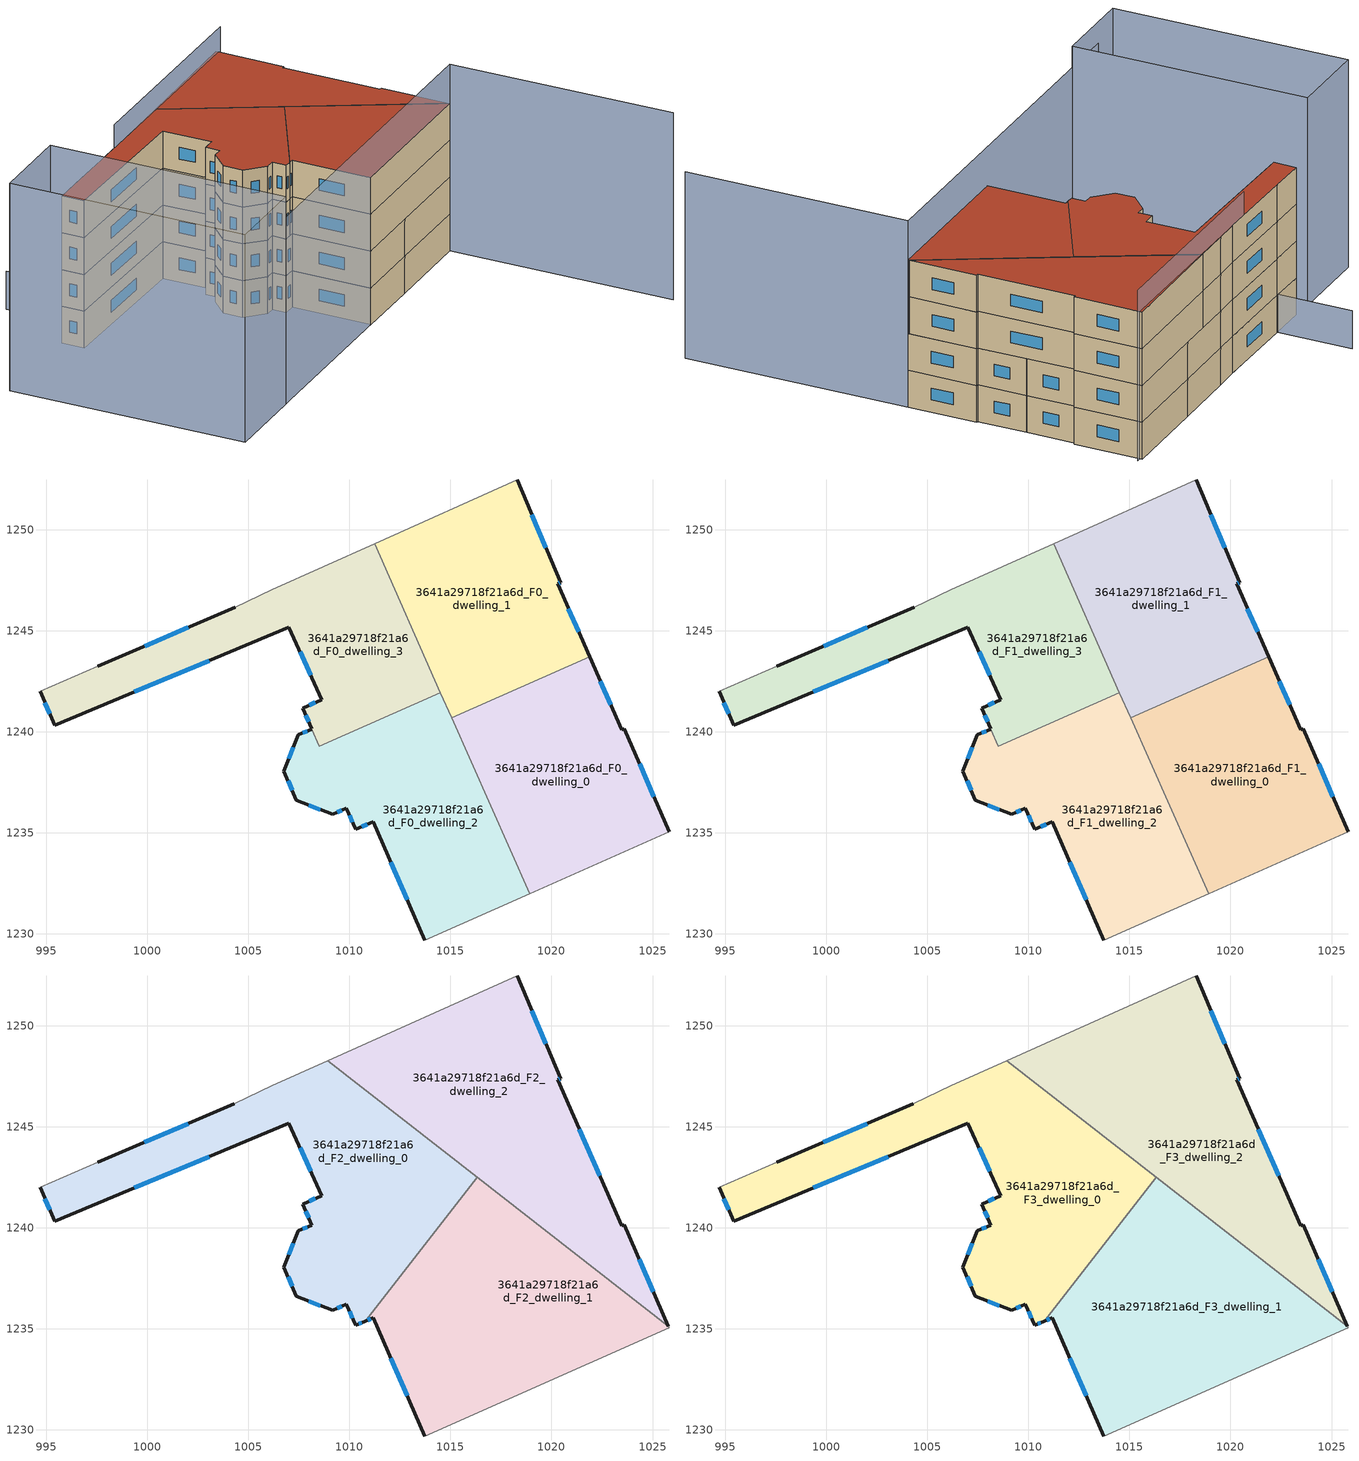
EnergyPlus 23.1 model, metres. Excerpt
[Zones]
3641a29718f21a6d_F0_dwelling_0
 floor ground (EU_floor_Construction): 1021.89,1243.72 1023.47,1240.11 1023.61,1240.16 1025.81,1235.05 1018.92,1231.99 1015.06,1240.7 z0
 wall outside (EU_wall_Construction): 1025.81,1235.05 1023.61,1240.16 1023.47,1240.11 1021.89,1243.72 z0:3
 wall adiabatic (EU_wall_Construction): 1018.92,1231.99 1025.81,1235.05 z0:3
 wall to 3641a29718f21a6d_F0_dwelling_1 (EU_wall_Construction): 1021.89,1243.72 1015.06,1240.7 z0:3
 wall to 3641a29718f21a6d_F0_dwelling_2 (EU_wall_Construction): 1015.06,1240.7 1018.92,1231.99 z0:3
 window (EU_Window_Construction): 1022.93,1241.34 1022.42,1242.49 / 1025.06,1236.79 1024.36,1238.42 z1.02:1.98
3641a29718f21a6d_F0_dwelling_1
 floor ground (EU_floor_Construction): 1018.3,1252.46 1020.47,1247.38 1020.3,1247.32 1021.89,1243.72 1015.06,1240.7 1011.25,1249.3 z0
 wall outside (EU_wall_Construction): 1021.89,1243.72 1020.3,1247.32 1020.47,1247.38 1018.3,1252.46 z0:3
 wall adiabatic (EU_wall_Construction): 1018.3,1252.46 1011.25,1249.3 z0:3
 wall to 3641a29718f21a6d_F0_dwelling_3 (EU_wall_Construction): 1011.25,1249.3 1014.51,1241.94 z0:3
 wall to 3641a29718f21a6d_F0_dwelling_2 (EU_wall_Construction): 1014.51,1241.94 1015.06,1240.7 z0:3
 window (EU_Window_Construction): 1019.73,1249.11 1019.04,1250.73 / 1020.36,1247.34 1020.41,1247.36 / 1021.35,1244.95 1020.84,1246.1 z1.02:1.98
3641a29718f21a6d_F0_dwelling_2
 floor ground (EU_floor_Construction): 1014.51,1241.94 1018.92,1231.99 1013.72,1229.69 1011.19,1235.55 1010.31,1235.17 1009.86,1236.21 1009.19,1235.91 1007.38,1236.61 1006.76,1238.06 1007.48,1239.84 1008.15,1240.13 1008.52,1239.28 z0
 wall outside (EU_wall_Construction): 1008.15,1240.13 1007.48,1239.84 1006.76,1238.06 1007.38,1236.61 1009.19,1235.91 1009.86,1236.21 1010.31,1235.17 1011.19,1235.55 1013.72,1229.69 z0:3
 wall adiabatic (EU_wall_Construction): 1013.72,1229.69 1018.92,1231.99 z0:3
 wall to 3641a29718f21a6d_F0_dwelling_3 (EU_wall_Construction): 1008.52,1239.28 1008.15,1240.13 / 1014.51,1241.94 1008.52,1239.29 z0:3
 window (EU_Window_Construction): 1008,1236.37 1008.57,1236.15 / 1006.97,1237.57 1007.17,1237.11 / 1007.23,1239.24 1007,1238.67 / 1007.92,1240.04 1007.71,1239.94 / 1012.05,1233.56 1012.86,1231.69 / 1010.61,1235.3 1010.89,1235.42 / 1010.01,1235.86 1010.16,1235.53 / 1009.42,1236.02 1009.63,1236.11 z1.02:1.98
3641a29718f21a6d_F0_dwelling_3
 floor ground (EU_floor_Construction): 1011.25,1249.3 1014.51,1241.94 1008.52,1239.29 1007.7,1241.18 1008.65,1241.59 1007.01,1245.16 995.42,1240.32 994.7,1242 997.57,1243.24 1004.35,1246.16 1006.15,1247.02 z0
 wall outside (EU_wall_Construction): 994.7,1242 995.42,1240.32 1007.01,1245.16 1008.65,1241.59 1007.7,1241.18 1008.15,1240.14 / 1004.35,1246.16 997.57,1243.24 z0:3
 wall adiabatic (EU_wall_Construction): 997.57,1243.24 994.7,1242 / 1011.25,1249.3 1006.15,1247.02 1004.35,1246.16 z0:3
 window (EU_Window_Construction): 1008.33,1241.45 1008.03,1241.32 / 1007.56,1243.95 1008.09,1242.81 / 999.36,1241.97 1003.06,1243.52 / 994.95,1241.43 995.18,1240.9 / 1002.04,1245.17 999.88,1244.24 / 1007.86,1240.82 1008,1240.49 z1.02:1.98
3641a29718f21a6d_F1_dwelling_0
 floor to 3641a29718f21a6d_F0_dwelling_0 (EU_floor_Construction): 1021.89,1243.72 1023.47,1240.11 1023.61,1240.16 1025.81,1235.05 1018.92,1231.99 1015.06,1240.7 z3
 wall outside (EU_wall_Construction): 1025.81,1235.05 1023.61,1240.16 1023.47,1240.11 1021.89,1243.72 z3:6
 wall adiabatic (EU_wall_Construction): 1018.92,1231.99 1025.81,1235.05 z3:6
 wall to 3641a29718f21a6d_F1_dwelling_1 (EU_wall_Construction): 1021.89,1243.72 1015.06,1240.7 z3:6
 wall to 3641a29718f21a6d_F1_dwelling_2 (EU_wall_Construction): 1015.06,1240.7 1018.92,1231.99 z3:6
 window (EU_Window_Construction): 1022.93,1241.34 1022.42,1242.49 / 1025.06,1236.79 1024.36,1238.42 z4.02:4.98
3641a29718f21a6d_F1_dwelling_1
 floor to 3641a29718f21a6d_F0_dwelling_1 (EU_floor_Construction): 1018.3,1252.46 1020.47,1247.38 1020.3,1247.32 1021.89,1243.72 1015.06,1240.7 1011.25,1249.3 z3
 wall outside (EU_wall_Construction): 1021.89,1243.72 1020.3,1247.32 1020.47,1247.38 1018.3,1252.46 z3:6
 wall adiabatic (EU_wall_Construction): 1018.3,1252.46 1011.25,1249.3 z3:6
 wall to 3641a29718f21a6d_F1_dwelling_3 (EU_wall_Construction): 1011.25,1249.3 1014.51,1241.94 z3:6
 wall to 3641a29718f21a6d_F1_dwelling_2 (EU_wall_Construction): 1014.51,1241.94 1015.06,1240.7 z3:6
 window (EU_Window_Construction): 1019.73,1249.11 1019.04,1250.73 / 1020.36,1247.34 1020.41,1247.36 / 1021.35,1244.95 1020.84,1246.1 z4.02:4.98
3641a29718f21a6d_F1_dwelling_2
 floor to 3641a29718f21a6d_F0_dwelling_2 (EU_floor_Construction): 1014.51,1241.94 1018.92,1231.99 1013.72,1229.69 1011.19,1235.55 1010.31,1235.17 1009.86,1236.21 1009.19,1235.91 1007.38,1236.61 1006.76,1238.06 1007.48,1239.84 1008.15,1240.13 1008.52,1239.28 z3
 wall outside (EU_wall_Construction): 1008.15,1240.13 1007.48,1239.84 1006.76,1238.06 1007.38,1236.61 1009.19,1235.91 1009.86,1236.21 1010.31,1235.17 1011.19,1235.55 1013.72,1229.69 z3:6
 wall adiabatic (EU_wall_Construction): 1013.72,1229.69 1018.92,1231.99 z3:6
 wall to 3641a29718f21a6d_F1_dwelling_3 (EU_wall_Construction): 1008.52,1239.28 1008.15,1240.13 / 1014.51,1241.94 1008.52,1239.29 z3:6
 window (EU_Window_Construction): 1008,1236.37 1008.57,1236.15 / 1006.97,1237.57 1007.17,1237.11 / 1007.23,1239.24 1007,1238.67 / 1007.92,1240.04 1007.71,1239.94 / 1012.05,1233.56 1012.86,1231.69 / 1010.61,1235.3 1010.89,1235.42 / 1010.01,1235.86 1010.16,1235.53 / 1009.42,1236.02 1009.63,1236.11 z4.02:4.98
3641a29718f21a6d_F1_dwelling_3
 floor to 3641a29718f21a6d_F0_dwelling_3 (EU_floor_Construction): 1011.25,1249.3 1014.51,1241.94 1008.52,1239.28 1008.15,1240.14 1007.7,1241.18 1008.65,1241.59 1007.01,1245.16 995.42,1240.32 994.7,1242 997.57,1243.24 1004.35,1246.16 1006.15,1247.02 z3
 wall outside (EU_wall_Construction): 994.7,1242 995.42,1240.32 1007.01,1245.16 1008.65,1241.59 1007.7,1241.18 1008.15,1240.14 / 1004.35,1246.16 997.57,1243.24 z3:6
 wall adiabatic (EU_wall_Construction): 997.57,1243.24 994.7,1242 / 1011.25,1249.3 1006.15,1247.02 1004.35,1246.16 z3:6
 window (EU_Window_Construction): 1008.33,1241.45 1008.03,1241.32 / 1007.56,1243.95 1008.09,1242.81 / 999.36,1241.97 1003.06,1243.52 / 994.95,1241.43 995.18,1240.9 / 1002.04,1245.17 999.88,1244.24 / 1007.86,1240.82 1008,1240.49 z4.02:4.98
3641a29718f21a6d_F2_dwelling_0
 floor to 3641a29718f21a6d_F1_dwelling_3 (EU_floor_Construction): 1013.18,1244.95 1014.51,1241.94 1008.52,1239.28 1008.15,1240.14 1007.7,1241.18 1008.65,1241.59 1007.01,1245.16 995.42,1240.32 994.7,1242 997.57,1243.24 1004.35,1246.16 1006.15,1247.02 1008.93,1248.26 z6
 floor to 3641a29718f21a6d_F1_dwelling_1 (EU_floor_Construction): 1016.33,1242.49 1015.01,1240.81 1013.18,1244.95 z6
 floor to 3641a29718f21a6d_F1_dwelling_2 (EU_floor_Construction): 1014.51,1241.94 1015.01,1240.81 1010.78,1235.38 1010.31,1235.17 1009.86,1236.21 1009.19,1235.91 1007.38,1236.61 1006.76,1238.06 1007.48,1239.84 1008.15,1240.13 1008.52,1239.28 z6
 wall outside (EU_wall_Construction): 994.7,1242 995.42,1240.32 1007.01,1245.16 1008.65,1241.59 1007.7,1241.18 1008.15,1240.13 1007.48,1239.84 1006.76,1238.06 1007.38,1236.61 1009.19,1235.91 1009.86,1236.21 1010.31,1235.17 1010.78,1235.38 / 1004.32,1246.15 997.57,1243.24 z6:9
 wall adiabatic (EU_wall_Construction): 997.57,1243.24 994.7,1242 / 1008.93,1248.26 1006.15,1247.02 1004.35,1246.16 1004.32,1246.15 z6:9
 wall to 3641a29718f21a6d_F2_dwelling_2 (EU_wall_Construction): 1016.33,1242.5 1008.93,1248.26 z6:9
 wall to 3641a29718f21a6d_F2_dwelling_1 (EU_wall_Construction): 1010.78,1235.38 1016.33,1242.5 z6:9
 window (EU_Window_Construction): 1009.42,1236.02 1009.63,1236.11 / 1008,1236.37 1008.57,1236.15 / 1006.97,1237.57 1007.17,1237.11 / 1007.23,1239.24 1007,1238.67 / 1007.92,1240.04 1007.71,1239.94 / 1007.86,1240.82 1008,1240.49 / 1008.33,1241.45 1008.03,1241.32 / 1007.56,1243.95 1008.09,1242.81 / 999.36,1241.97 1003.06,1243.52 / 994.95,1241.43 995.18,1240.9 / 1002.02,1245.16 999.87,1244.23 / 1010.47,1235.24 1010.62,1235.31 / 1010.01,1235.86 1010.16,1235.53 z7.02:7.98
3641a29718f21a6d_F2_dwelling_1
 floor to 3641a29718f21a6d_F1_dwelling_0 (EU_floor_Construction): 1025.78,1235.14 1025.81,1235.05 1018.92,1231.99 1015.06,1240.7 1017.34,1241.71 z6
 floor to 3641a29718f21a6d_F1_dwelling_2 (EU_floor_Construction): 1015.01,1240.81 1018.92,1231.99 1013.72,1229.69 1011.19,1235.55 1010.78,1235.38 z6
 floor to 3641a29718f21a6d_F1_dwelling_1 (EU_floor_Construction): 1017.34,1241.71 1015.06,1240.7 1015.01,1240.81 1016.33,1242.49 z6
 wall outside (EU_wall_Construction): 1010.78,1235.38 1011.19,1235.55 1013.72,1229.69 z6:9
 wall adiabatic (EU_wall_Construction): 1013.72,1229.69 1025.81,1235.05 1025.78,1235.14 z6:9
 wall to 3641a29718f21a6d_F2_dwelling_2 (EU_wall_Construction): 1025.78,1235.14 1016.33,1242.49 z6:9
 window (EU_Window_Construction): 1012.05,1233.56 1012.86,1231.69 / 1010.92,1235.43 1011.05,1235.49 z7.02:7.98
3641a29718f21a6d_F2_dwelling_2
 floor to 3641a29718f21a6d_F1_dwelling_1 (EU_floor_Construction): 1018.3,1252.46 1020.47,1247.38 1020.3,1247.32 1021.88,1243.72 1017.34,1241.71 1013.18,1244.95 1011.25,1249.3 z6
 floor to 3641a29718f21a6d_F1_dwelling_0 (EU_floor_Construction): 1021.88,1243.72 1023.47,1240.11 1023.61,1240.16 1025.78,1235.14 1017.34,1241.71 z6
 floor to 3641a29718f21a6d_F1_dwelling_3 (EU_floor_Construction): 1011.25,1249.3 1013.18,1244.95 1008.93,1248.26 z6
 wall outside (EU_wall_Construction): 1025.78,1235.14 1023.61,1240.16 1023.47,1240.11 1020.3,1247.32 1020.47,1247.38 1018.3,1252.46 z6:9
 wall adiabatic (EU_wall_Construction): 1018.3,1252.46 1008.93,1248.26 z6:9
 window (EU_Window_Construction): 1025.04,1236.85 1024.34,1238.45 / 1019.73,1249.11 1019.04,1250.73 / 1020.36,1247.34 1020.41,1247.36 / 1022.39,1242.57 1021.38,1244.87 z7.02:7.98
3641a29718f21a6d_F3_dwelling_0
 floor to 3641a29718f21a6d_F2_dwelling_0 (EU_floor_Construction): 1016.33,1242.5 1010.78,1235.38 1010.31,1235.17 1009.86,1236.21 1009.19,1235.91 1007.38,1236.61 1006.76,1238.06 1007.48,1239.84 1008.15,1240.13 1007.7,1241.18 1008.65,1241.59 1007.01,1245.16 995.42,1240.32 994.7,1242 997.57,1243.24 1004.32,1246.15 1004.35,1246.16 1006.15,1247.02 1008.93,1248.26 z9
 wall outside (EU_wall_Construction): 994.7,1242 995.42,1240.32 1007.01,1245.16 1008.65,1241.59 1007.7,1241.18 1008.15,1240.13 1007.48,1239.84 1006.76,1238.06 1007.38,1236.61 1009.19,1235.91 1009.86,1236.21 1010.31,1235.17 1010.78,1235.38 / 1004.32,1246.15 997.57,1243.24 z9:12
 wall adiabatic (EU_wall_Construction): 997.57,1243.24 994.7,1242 / 1008.93,1248.26 1006.15,1247.02 1004.35,1246.16 1004.32,1246.15 z9:12
 wall to 3641a29718f21a6d_F3_dwelling_2 (EU_wall_Construction): 1016.33,1242.5 1008.93,1248.26 z9:12
 wall to 3641a29718f21a6d_F3_dwelling_1 (EU_wall_Construction): 1010.78,1235.38 1016.33,1242.5 z9:12
 window (EU_Window_Construction): 1009.42,1236.02 1009.63,1236.11 / 1008,1236.37 1008.57,1236.15 / 1006.97,1237.57 1007.17,1237.11 / 1007.23,1239.24 1007,1238.67 / 1007.92,1240.04 1007.71,1239.94 / 1007.86,1240.82 1008,1240.49 / 1008.33,1241.45 1008.03,1241.32 / 1007.56,1243.95 1008.09,1242.81 / 999.36,1241.97 1003.06,1243.52 / 994.95,1241.43 995.18,1240.9 / 1002.02,1245.16 999.87,1244.23 / 1010.47,1235.24 1010.62,1235.31 / 1010.01,1235.86 1010.16,1235.53 z10.02:10.98
 roof outside (EU_roof_Construction): 1010.78,1235.38 1016.33,1242.5 1008.93,1248.26 1006.15,1247.02 1004.35,1246.16 1004.32,1246.15 997.57,1243.24 994.7,1242 995.42,1240.32 1007.01,1245.16 1008.65,1241.59 1007.7,1241.18 1008.15,1240.13 1007.48,1239.84 1006.76,1238.06 1007.38,1236.61 1009.19,1235.91 1009.86,1236.21 1010.31,1235.17 z12
3641a29718f21a6d_F3_dwelling_1
 floor to 3641a29718f21a6d_F2_dwelling_1 (EU_floor_Construction): 1025.78,1235.14 1025.81,1235.05 1013.72,1229.69 1011.19,1235.55 1010.78,1235.38 1016.33,1242.5 z9
 wall outside (EU_wall_Construction): 1010.78,1235.38 1011.19,1235.55 1013.72,1229.69 z9:12
 wall adiabatic (EU_wall_Construction): 1013.72,1229.69 1025.81,1235.05 1025.78,1235.14 z9:12
 wall to 3641a29718f21a6d_F3_dwelling_2 (EU_wall_Construction): 1025.78,1235.14 1016.33,1242.49 z9:12
 window (EU_Window_Construction): 1012.05,1233.56 1012.86,1231.69 / 1010.92,1235.43 1011.05,1235.49 z10.02:10.98
 roof outside (EU_roof_Construction): 1025.81,1235.05 1025.78,1235.14 1016.33,1242.5 1010.78,1235.38 1011.19,1235.55 1013.72,1229.69 z12
3641a29718f21a6d_F3_dwelling_2
 floor to 3641a29718f21a6d_F2_dwelling_2 (EU_floor_Construction): 1020.47,1247.38 1020.3,1247.32 1023.47,1240.11 1023.61,1240.16 1025.78,1235.14 1008.93,1248.26 1018.3,1252.46 z9
 wall outside (EU_wall_Construction): 1025.78,1235.14 1023.61,1240.16 1023.47,1240.11 1020.3,1247.32 1020.47,1247.38 1018.3,1252.46 z9:12
 wall adiabatic (EU_wall_Construction): 1018.3,1252.46 1008.93,1248.26 z9:12
 window (EU_Window_Construction): 1025.04,1236.85 1024.34,1238.45 / 1019.73,1249.11 1019.04,1250.73 / 1020.36,1247.34 1020.41,1247.36 / 1022.39,1242.57 1021.38,1244.87 z10.02:10.98
 roof outside (EU_roof_Construction): 1025.78,1235.14 1023.61,1240.16 1023.47,1240.11 1020.3,1247.32 1020.47,1247.38 1018.3,1252.46 1008.93,1248.26 z12
shading: 996.79,1222.25 1025.81,1235.05 / 1025.81,1235.05 1033.08,1218.57 z0:15.2; 993.04,1241.35 1000.73,1223.95 / 1000.73,1223.95 994.52,1221.21 / 994.52,1221.21 986.83,1238.61 / 986.83,1238.61 993.04,1241.35 z0:16.9; 995.15,1248.8 997.57,1243.24 z0:3.1; 1018.69,1252.42 1002.57,1245.38 z0:13.9
[Building]
EU S2 Campaign: North Axis=0; Terrain=City; Solar Distribution=FullExterior
[Site:Location]
Vienna: Latitude=48; Longitude=16.5; Time Zone=1; Elevation=183
[SizingPeriod:WeatherFileDays]
AnnualSizingPeriod: Begin Month=1; Begin Day of Month=1; End Month=12; End Day of Month=31; Day of Week for Start Day=Monday; Use Weather File Daylight Saving Period=No; Use Weather File Rain and Snow Indicators=No
[MATERIAL]
EU_InternalMass_Material: Roughness=MediumRough; Thickness=0.1; Conductivity=1; Density=1800; Specific Heat=900; Thermal Absorptance=0.9; Solar Absorptance=0.7; Visible Absorptance=0.7
[MATERIAL:NOMASS] Roughness=MediumRough; Thermal Absorptance=0.9; Solar Absorptance=0.7; Visible Absorptance=0.7
Name | Thermal Resistance
EU_wall_NoMass | 0.942466
EU_roof_NoMass | 0.551687
EU_floor_NoMass | 0.66527
[WINDOWMATERIAL:SIMPLEGLAZINGSYSTEM]
EU_Window_SimpleGlazing: UFactor=2.03367; Solar Heat Gain Coefficient=0.65; Visible Transmittance=0.65
[CONSTRUCTION]
EU_wall_Construction: EU_wall_NoMass
EU_roof_Construction: EU_roof_NoMass
EU_floor_Construction: EU_floor_NoMass
EU_Window_Construction: EU_Window_SimpleGlazing
EU_InternalMass_Construction: EU_InternalMass_Material
[ZONE] Type=1; Multiplier=1; Ceiling Height=autocalculate; Floor Area=autocalculate; Part of Total Floor Area=Yes
Name | Volume
3641a29718f21a6d_F0_dwelling_0; 3641a29718f21a6d_F1_dwelling_0 | 214.9
3641a29718f21a6d_F2_dwelling_0; 3641a29718f21a6d_F3_dwelling_0 | 286.519
3641a29718f21a6d_F0_dwelling_1; 3641a29718f21a6d_F1_dwelling_1 | 214.885
3641a29718f21a6d_F2_dwelling_1; 3641a29718f21a6d_F3_dwelling_1 | 286.514
3641a29718f21a6d_F0_dwelling_2; 3641a29718f21a6d_F1_dwelling_2 | 218.246
3641a29718f21a6d_F2_dwelling_2; 3641a29718f21a6d_F3_dwelling_2 | 286.507
3641a29718f21a6d_F0_dwelling_3 | 211.507
3641a29718f21a6d_F1_dwelling_3 | 211.515
[INTERNALMASS] Construction=EU_InternalMass_Construction
Name | Zone or ZoneList | Surface Area
3641a29718f21a6d_F0_dwelling_0_EU_InternalMass | 3641a29718f21a6d_F0_dwelling_0 | 71.6332
3641a29718f21a6d_F0_dwelling_1_EU_InternalMass | 3641a29718f21a6d_F0_dwelling_1 | 71.6283
3641a29718f21a6d_F0_dwelling_2_EU_InternalMass | 3641a29718f21a6d_F0_dwelling_2 | 72.7486
3641a29718f21a6d_F0_dwelling_3_EU_InternalMass | 3641a29718f21a6d_F0_dwelling_3 | 70.5054
3641a29718f21a6d_F1_dwelling_0_EU_InternalMass | 3641a29718f21a6d_F1_dwelling_0 | 71.6332
3641a29718f21a6d_F1_dwelling_1_EU_InternalMass | 3641a29718f21a6d_F1_dwelling_1 | 71.6283
3641a29718f21a6d_F1_dwelling_2_EU_InternalMass | 3641a29718f21a6d_F1_dwelling_2 | 72.7486
3641a29718f21a6d_F1_dwelling_3_EU_InternalMass | 3641a29718f21a6d_F1_dwelling_3 | 70.5054
3641a29718f21a6d_F2_dwelling_0_EU_InternalMass | 3641a29718f21a6d_F2_dwelling_0 | 95.5065
3641a29718f21a6d_F2_dwelling_1_EU_InternalMass | 3641a29718f21a6d_F2_dwelling_1 | 95.5062
3641a29718f21a6d_F2_dwelling_2_EU_InternalMass | 3641a29718f21a6d_F2_dwelling_2 | 95.502
3641a29718f21a6d_F3_dwelling_0_EU_InternalMass | 3641a29718f21a6d_F3_dwelling_0 | 95.5065
3641a29718f21a6d_F3_dwelling_1_EU_InternalMass | 3641a29718f21a6d_F3_dwelling_1 | 95.5062
3641a29718f21a6d_F3_dwelling_2_EU_InternalMass | 3641a29718f21a6d_F3_dwelling_2 | 95.502
[OTHEREQUIPMENT] Fuel Type=Electricity; Design Level Calculation Method=Watts/Area; Power per Zone Floor Area=1; Fraction Latent=0; Fraction Radiant=0; Fraction Lost=0; Carbon Dioxide Generation Rate=0; EndUse Subcategory=EU_Step8_InternalGains
Name | Zone or ZoneList or Space or SpaceList | Schedule
EU_Step8_InternalGain_3641a29718f21a6d_F0_dwelling_0_f000 | 3641a29718f21a6d_F0_dwelling_0 | EU_Step8_GainSchedule_3641a29718f21a6d_F0_dwelling_0_f000
EU_Step8_InternalGain_3641a29718f21a6d_F0_dwelling_1_f000 | 3641a29718f21a6d_F0_dwelling_1 | EU_Step8_GainSchedule_3641a29718f21a6d_F0_dwelling_1_f000
EU_Step8_InternalGain_3641a29718f21a6d_F0_dwelling_2_f000 | 3641a29718f21a6d_F0_dwelling_2 | EU_Step8_GainSchedule_3641a29718f21a6d_F0_dwelling_2_f000
EU_Step8_InternalGain_3641a29718f21a6d_F0_dwelling_3_f000 | 3641a29718f21a6d_F0_dwelling_3 | EU_Step8_GainSchedule_3641a29718f21a6d_F0_dwelling_3_f000
EU_Step8_InternalGain_3641a29718f21a6d_F1_dwelling_0_f000 | 3641a29718f21a6d_F1_dwelling_0 | EU_Step8_GainSchedule_3641a29718f21a6d_F1_dwelling_0_f000
EU_Step8_InternalGain_3641a29718f21a6d_F1_dwelling_1_f000 | 3641a29718f21a6d_F1_dwelling_1 | EU_Step8_GainSchedule_3641a29718f21a6d_F1_dwelling_1_f000
EU_Step8_InternalGain_3641a29718f21a6d_F1_dwelling_2_f000 | 3641a29718f21a6d_F1_dwelling_2 | EU_Step8_GainSchedule_3641a29718f21a6d_F1_dwelling_2_f000
EU_Step8_InternalGain_3641a29718f21a6d_F1_dwelling_3_f000 | 3641a29718f21a6d_F1_dwelling_3 | EU_Step8_GainSchedule_3641a29718f21a6d_F1_dwelling_3_f000
EU_Step8_InternalGain_3641a29718f21a6d_F2_dwelling_0_f000 | 3641a29718f21a6d_F2_dwelling_0 | EU_Step8_GainSchedule_3641a29718f21a6d_F2_dwelling_0_f000
EU_Step8_InternalGain_3641a29718f21a6d_F2_dwelling_1_f000 | 3641a29718f21a6d_F2_dwelling_1 | EU_Step8_GainSchedule_3641a29718f21a6d_F2_dwelling_1_f000
EU_Step8_InternalGain_3641a29718f21a6d_F2_dwelling_2_f000 | 3641a29718f21a6d_F2_dwelling_2 | EU_Step8_GainSchedule_3641a29718f21a6d_F2_dwelling_2_f000
EU_Step8_InternalGain_3641a29718f21a6d_F3_dwelling_0_f000 | 3641a29718f21a6d_F3_dwelling_0 | EU_Step8_GainSchedule_3641a29718f21a6d_F3_dwelling_0_f000
EU_Step8_InternalGain_3641a29718f21a6d_F3_dwelling_1_f000 | 3641a29718f21a6d_F3_dwelling_1 | EU_Step8_GainSchedule_3641a29718f21a6d_F3_dwelling_1_f000
EU_Step8_InternalGain_3641a29718f21a6d_F3_dwelling_2_f000 | 3641a29718f21a6d_F3_dwelling_2 | EU_Step8_GainSchedule_3641a29718f21a6d_F3_dwelling_2_f000
[ZONEVENTILATION:DESIGNFLOWRATE] Schedule=EU_AlwaysOn; Design Flow Rate Calculation Method=AirChanges/Hour; Air Changes per Hour=0.530523; Ventilation Type=Natural; Fan Pressure Rise=0; Fan Total Efficiency=1; Constant Term Coefficient=1; Temperature Term Coefficient=0; Velocity Term Coefficient=0; Velocity Squared Term Coefficient=0; Minimum Indoor Temperature=-100; Maximum Indoor Temperature=100; Delta Temperature=-100; Minimum Outdoor Temperature=-100; Maximum Outdoor Temperature=100; Maximum Wind Speed=40
Name | Zone or ZoneList or Space or SpaceList
EU_ConstantAir_3641a29718f21a6d_F0_dwelling_0 | 3641a29718f21a6d_F0_dwelling_0
EU_ConstantAir_3641a29718f21a6d_F0_dwelling_1 | 3641a29718f21a6d_F0_dwelling_1
EU_ConstantAir_3641a29718f21a6d_F0_dwelling_2 | 3641a29718f21a6d_F0_dwelling_2
EU_ConstantAir_3641a29718f21a6d_F0_dwelling_3 | 3641a29718f21a6d_F0_dwelling_3
EU_ConstantAir_3641a29718f21a6d_F1_dwelling_0 | 3641a29718f21a6d_F1_dwelling_0
EU_ConstantAir_3641a29718f21a6d_F1_dwelling_1 | 3641a29718f21a6d_F1_dwelling_1
EU_ConstantAir_3641a29718f21a6d_F1_dwelling_2 | 3641a29718f21a6d_F1_dwelling_2
EU_ConstantAir_3641a29718f21a6d_F1_dwelling_3 | 3641a29718f21a6d_F1_dwelling_3
EU_ConstantAir_3641a29718f21a6d_F2_dwelling_0 | 3641a29718f21a6d_F2_dwelling_0
EU_ConstantAir_3641a29718f21a6d_F2_dwelling_1 | 3641a29718f21a6d_F2_dwelling_1
EU_ConstantAir_3641a29718f21a6d_F2_dwelling_2 | 3641a29718f21a6d_F2_dwelling_2
EU_ConstantAir_3641a29718f21a6d_F3_dwelling_0 | 3641a29718f21a6d_F3_dwelling_0
EU_ConstantAir_3641a29718f21a6d_F3_dwelling_1 | 3641a29718f21a6d_F3_dwelling_1
EU_ConstantAir_3641a29718f21a6d_F3_dwelling_2 | 3641a29718f21a6d_F3_dwelling_2
[HVACTEMPLATE:THERMOSTAT] Constant Heating Setpoint=20; Constant Cooling Setpoint=50
EU_HeatOnly_3641a29718f21a6d_F0_dwelling_0; EU_HeatOnly_3641a29718f21a6d_F0_dwelling_1; EU_HeatOnly_3641a29718f21a6d_F0_dwelling_2; EU_HeatOnly_3641a29718f21a6d_F0_dwelling_3; EU_HeatOnly_3641a29718f21a6d_F1_dwelling_0; EU_HeatOnly_3641a29718f21a6d_F1_dwelling_1; EU_HeatOnly_3641a29718f21a6d_F1_dwelling_2; EU_HeatOnly_3641a29718f21a6d_F1_dwelling_3; EU_HeatOnly_3641a29718f21a6d_F2_dwelling_0; EU_HeatOnly_3641a29718f21a6d_F2_dwelling_1; EU_HeatOnly_3641a29718f21a6d_F2_dwelling_2; EU_HeatOnly_3641a29718f21a6d_F3_dwelling_0; EU_HeatOnly_3641a29718f21a6d_F3_dwelling_1; EU_HeatOnly_3641a29718f21a6d_F3_dwelling_2
[HVACTEMPLATE:ZONE:IDEALLOADSAIRSYSTEM] System Availability Schedule=EU_AlwaysOn; Maximum Heating Supply Air Temperature=50; Minimum Cooling Supply Air Temperature=13; Maximum Heating Supply Air Humidity Ratio=0.0156; Minimum Cooling Supply Air Humidity Ratio=0.0077; Heating Limit=NoLimit; Cooling Limit=NoLimit; Heating Availability Schedule=EU_AlwaysOn; Cooling Availability Schedule=EU_CoolingOff; Dehumidification Control Type=ConstantSensibleHeatRatio; Cooling Sensible Heat Ratio=0.7; Dehumidification Setpoint=60; Humidification Control Type=None; Humidification Setpoint=30; Outdoor Air Method=None; Outdoor Air Flow Rate per Person=0.00944; Outdoor Air Flow Rate per Zone Floor Area=0; Outdoor Air Flow Rate per Zone=0; Demand Controlled Ventilation Type=None; Outdoor Air Economizer Type=NoEconomizer; Heat Recovery Type=None; Sensible Heat Recovery Effectiveness=0.7; Latent Heat Recovery Effectiveness=0.65
Name | Template Thermostat
3641a29718f21a6d_F0_dwelling_0 | EU_HeatOnly_3641a29718f21a6d_F0_dwelling_0
3641a29718f21a6d_F0_dwelling_1 | EU_HeatOnly_3641a29718f21a6d_F0_dwelling_1
3641a29718f21a6d_F0_dwelling_2 | EU_HeatOnly_3641a29718f21a6d_F0_dwelling_2
3641a29718f21a6d_F0_dwelling_3 | EU_HeatOnly_3641a29718f21a6d_F0_dwelling_3
3641a29718f21a6d_F1_dwelling_0 | EU_HeatOnly_3641a29718f21a6d_F1_dwelling_0
3641a29718f21a6d_F1_dwelling_1 | EU_HeatOnly_3641a29718f21a6d_F1_dwelling_1
3641a29718f21a6d_F1_dwelling_2 | EU_HeatOnly_3641a29718f21a6d_F1_dwelling_2
3641a29718f21a6d_F1_dwelling_3 | EU_HeatOnly_3641a29718f21a6d_F1_dwelling_3
3641a29718f21a6d_F2_dwelling_0 | EU_HeatOnly_3641a29718f21a6d_F2_dwelling_0
3641a29718f21a6d_F2_dwelling_1 | EU_HeatOnly_3641a29718f21a6d_F2_dwelling_1
3641a29718f21a6d_F2_dwelling_2 | EU_HeatOnly_3641a29718f21a6d_F2_dwelling_2
3641a29718f21a6d_F3_dwelling_0 | EU_HeatOnly_3641a29718f21a6d_F3_dwelling_0
3641a29718f21a6d_F3_dwelling_1 | EU_HeatOnly_3641a29718f21a6d_F3_dwelling_1
3641a29718f21a6d_F3_dwelling_2 | EU_HeatOnly_3641a29718f21a6d_F3_dwelling_2
[SIZING:ZONE] Zone Cooling Design Supply Air Temperature Input Method=SupplyAirTemperature; Zone Cooling Design Supply Air Temperature=13; Zone Heating Design Supply Air Temperature Input Method=SupplyAirTemperature; Zone Heating Design Supply Air Temperature=50; Zone Cooling Design Supply Air Humidity Ratio=0.008; Zone Heating Design Supply Air Humidity Ratio=0.008; Cooling Design Air Flow Method=DesignDay; Cooling Design Air Flow Rate=0; Cooling Minimum Air Flow per Zone Floor Area=0.000762; Cooling Minimum Air Flow=0; Cooling Minimum Air Flow Fraction=0.2; Heating Design Air Flow Method=DesignDay; Heating Design Air Flow Rate=0; Heating Maximum Air Flow per Zone Floor Area=0.002032; Heating Maximum Air Flow=0.141576; Heating Maximum Air Flow Fraction=0.3; Account for Dedicated Outdoor Air System=No; Dedicated Outdoor Air System Control Strategy=NeutralSupplyAir; Dedicated Outdoor Air Low Setpoint Temperature for Design=autosize; Dedicated Outdoor Air High Setpoint Temperature for Design=autosize; Zone Load Sizing Method=Sensible Load Only No Latent Load; Zone Latent Cooling Design Supply Air Humidity Ratio Input Method=HumidityRatioDifference; Zone Cooling Design Supply Air Humidity Ratio Difference=0.005; Zone Latent Heating Design Supply Air Humidity Ratio Input Method=HumidityRatioDifference; Zone Humidification Design Supply Air Humidity Ratio Difference=0.005
3641a29718f21a6d_F0_dwelling_0; 3641a29718f21a6d_F0_dwelling_1; 3641a29718f21a6d_F0_dwelling_2; 3641a29718f21a6d_F0_dwelling_3; 3641a29718f21a6d_F1_dwelling_0; 3641a29718f21a6d_F1_dwelling_1; 3641a29718f21a6d_F1_dwelling_2; 3641a29718f21a6d_F1_dwelling_3; 3641a29718f21a6d_F2_dwelling_0; 3641a29718f21a6d_F2_dwelling_1; 3641a29718f21a6d_F2_dwelling_2; 3641a29718f21a6d_F3_dwelling_0; 3641a29718f21a6d_F3_dwelling_1; 3641a29718f21a6d_F3_dwelling_2
[SCHEDULE:CONSTANT]
Name | Hourly Value
EU_AlwaysOn | 1
EU_CoolingOff | 0
[SCHEDULE:FILE] Column Number=1; Rows to Skip at Top=0; Number of Hours of Data=8760; Column Separator=Comma; Interpolate to Timestep=No; Minutes per Item=60; Adjust Schedule for Daylight Savings=Yes
Name | File
EU_Step8_GainSchedule_3641a29718f21a6d_F0_dwelling_0_f000 | ../../schedules/3641a29718f21a6d/3641a29718f21a6d_F0_dwelling_0_f000_gain.csv
EU_Step8_GainSchedule_3641a29718f21a6d_F0_dwelling_1_f000 | ../../schedules/3641a29718f21a6d/3641a29718f21a6d_F0_dwelling_1_f000_gain.csv
EU_Step8_GainSchedule_3641a29718f21a6d_F0_dwelling_2_f000 | ../../schedules/3641a29718f21a6d/3641a29718f21a6d_F0_dwelling_2_f000_gain.csv
EU_Step8_GainSchedule_3641a29718f21a6d_F0_dwelling_3_f000 | ../../schedules/3641a29718f21a6d/3641a29718f21a6d_F0_dwelling_3_f000_gain.csv
EU_Step8_GainSchedule_3641a29718f21a6d_F1_dwelling_0_f000 | ../../schedules/3641a29718f21a6d/3641a29718f21a6d_F1_dwelling_0_f000_gain.csv
EU_Step8_GainSchedule_3641a29718f21a6d_F1_dwelling_1_f000 | ../../schedules/3641a29718f21a6d/3641a29718f21a6d_F1_dwelling_1_f000_gain.csv
EU_Step8_GainSchedule_3641a29718f21a6d_F1_dwelling_2_f000 | ../../schedules/3641a29718f21a6d/3641a29718f21a6d_F1_dwelling_2_f000_gain.csv
EU_Step8_GainSchedule_3641a29718f21a6d_F1_dwelling_3_f000 | ../../schedules/3641a29718f21a6d/3641a29718f21a6d_F1_dwelling_3_f000_gain.csv
EU_Step8_GainSchedule_3641a29718f21a6d_F2_dwelling_0_f000 | ../../schedules/3641a29718f21a6d/3641a29718f21a6d_F2_dwelling_0_f000_gain.csv
EU_Step8_GainSchedule_3641a29718f21a6d_F2_dwelling_1_f000 | ../../schedules/3641a29718f21a6d/3641a29718f21a6d_F2_dwelling_1_f000_gain.csv
EU_Step8_GainSchedule_3641a29718f21a6d_F2_dwelling_2_f000 | ../../schedules/3641a29718f21a6d/3641a29718f21a6d_F2_dwelling_2_f000_gain.csv
EU_Step8_GainSchedule_3641a29718f21a6d_F3_dwelling_0_f000 | ../../schedules/3641a29718f21a6d/3641a29718f21a6d_F3_dwelling_0_f000_gain.csv
EU_Step8_GainSchedule_3641a29718f21a6d_F3_dwelling_1_f000 | ../../schedules/3641a29718f21a6d/3641a29718f21a6d_F3_dwelling_1_f000_gain.csv
EU_Step8_GainSchedule_3641a29718f21a6d_F3_dwelling_2_f000 | ../../schedules/3641a29718f21a6d/3641a29718f21a6d_F3_dwelling_2_f000_gain.csv
